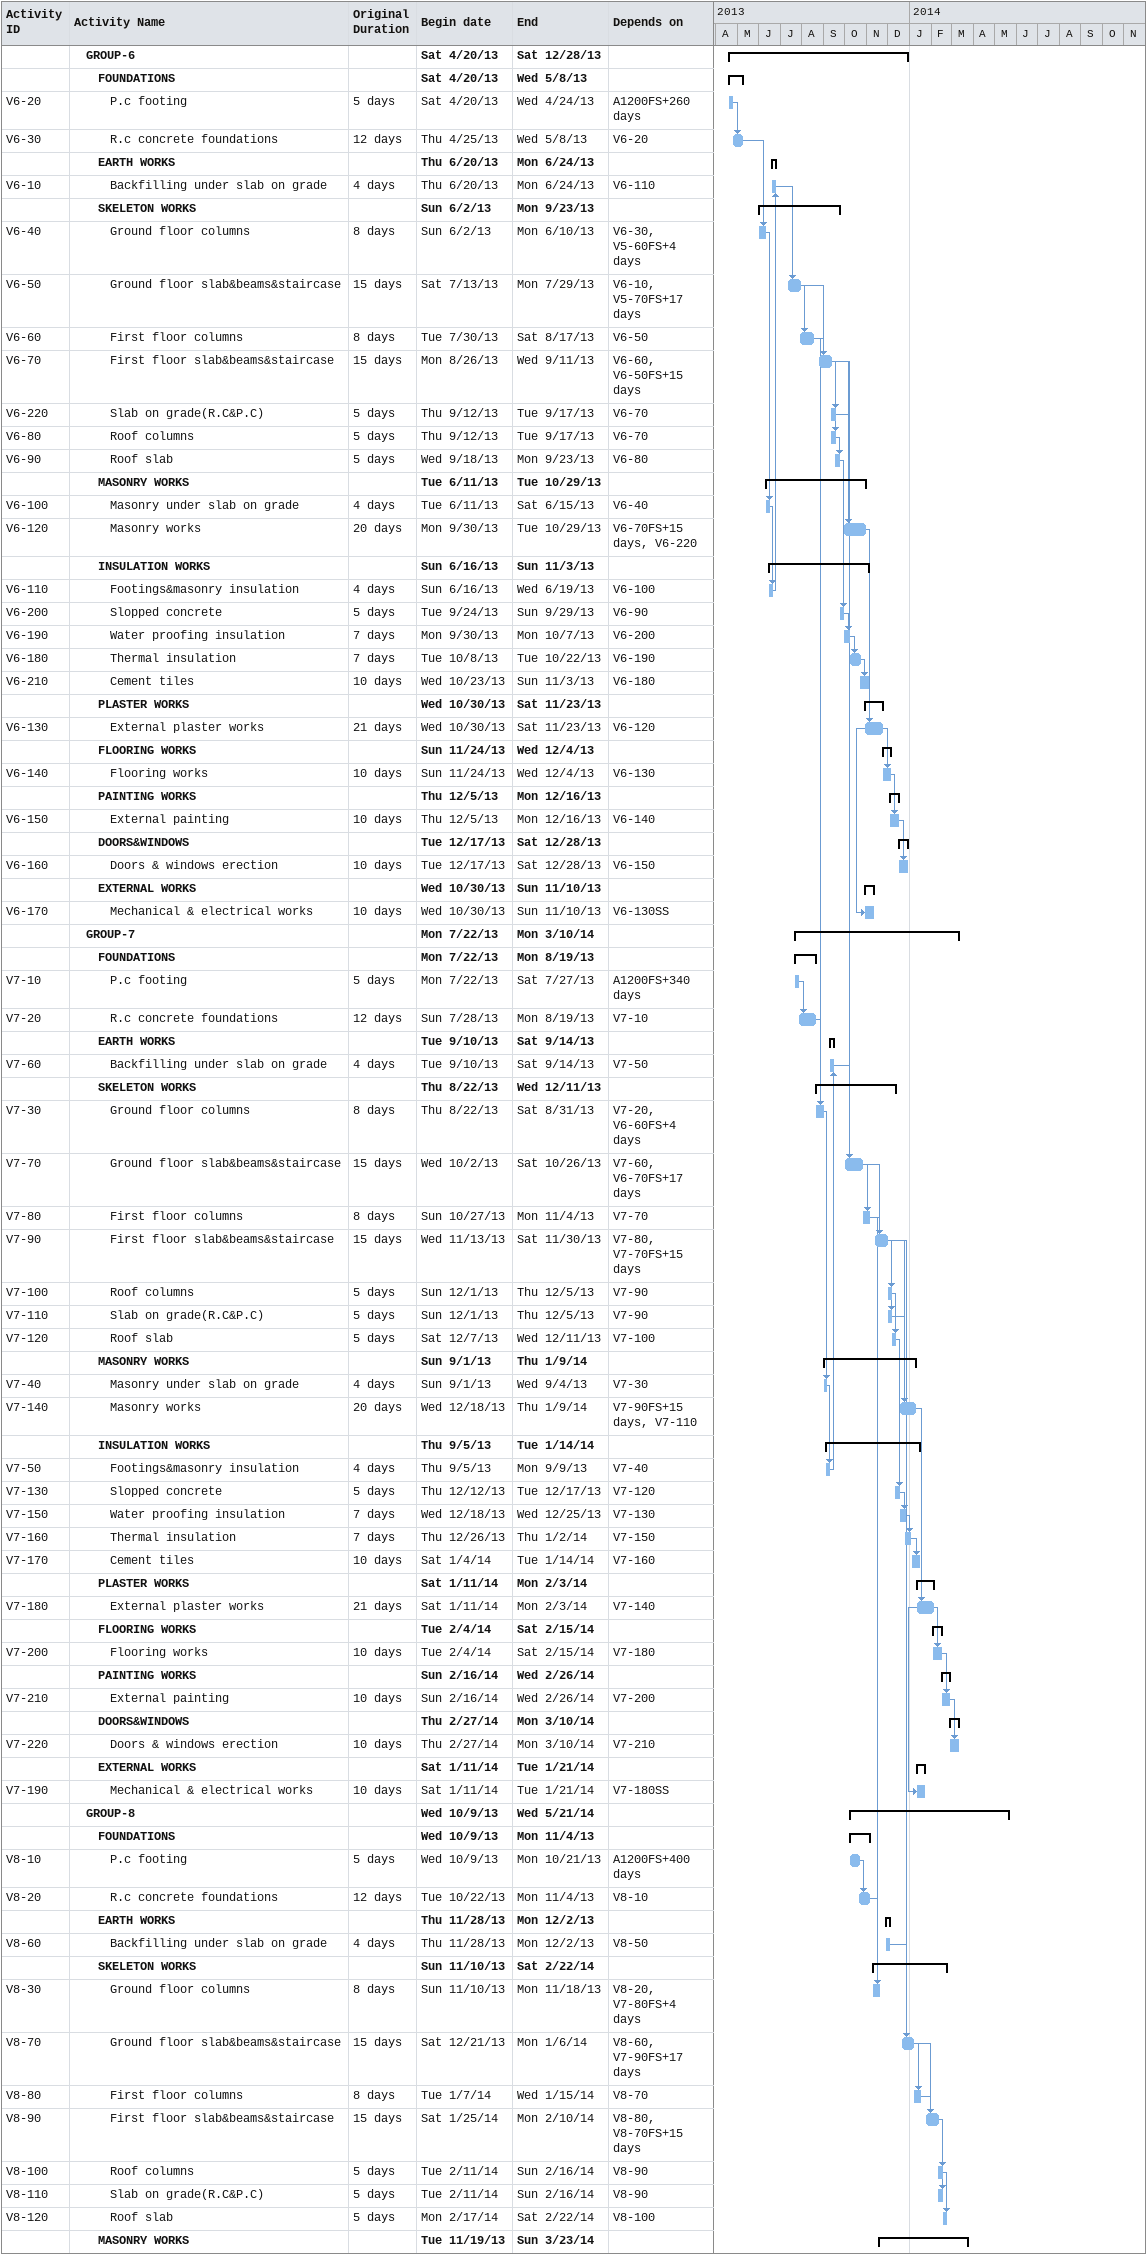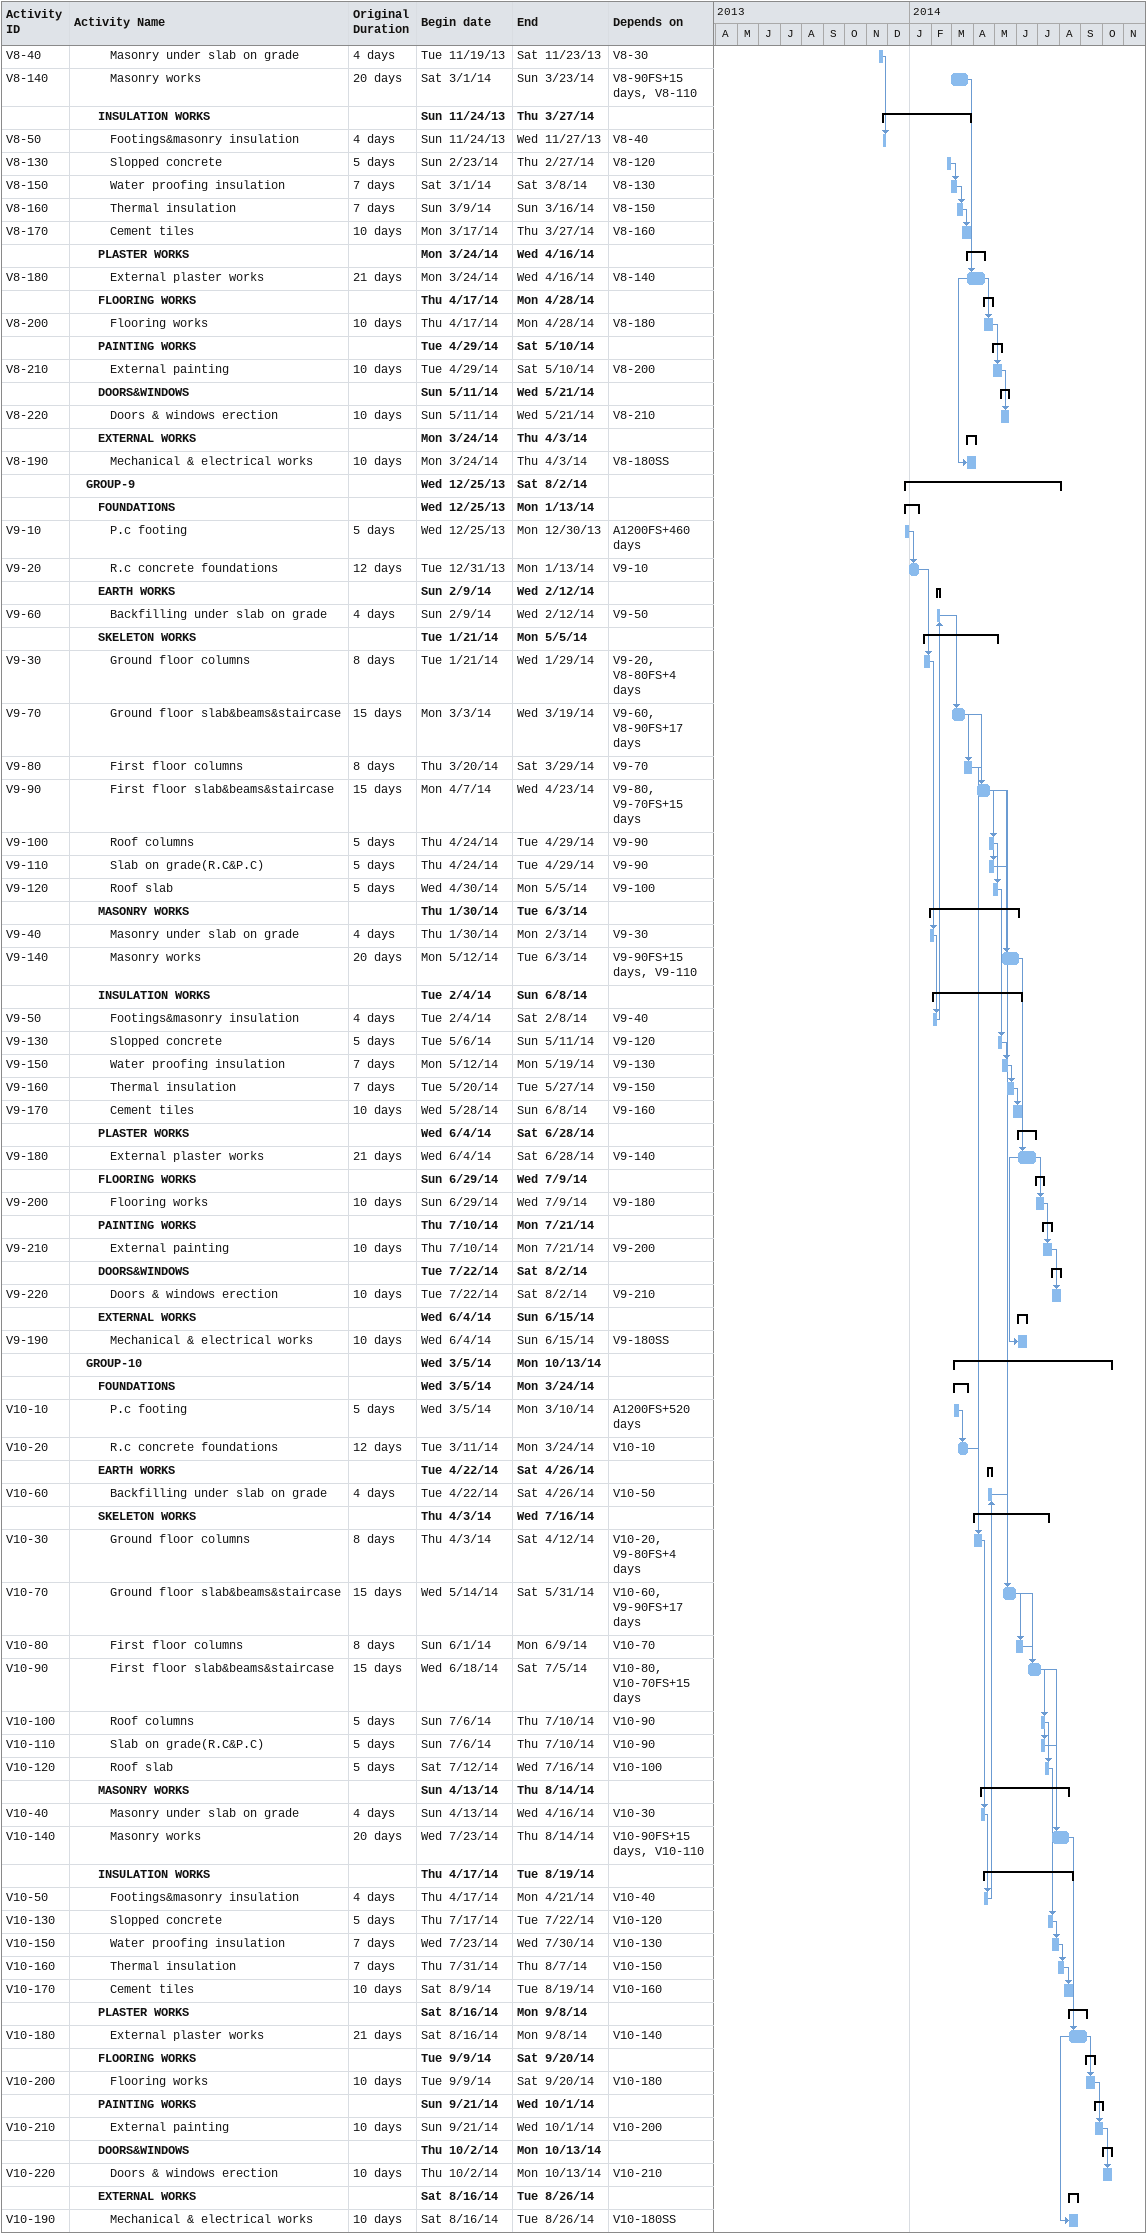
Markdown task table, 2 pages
| ID | Level | Task | Original duration | Start | Finish | Predecessors |
|---|---|---|---|---|---|---|
|  | 2 | **GROUP-6** |  | 2013-04-20 | 2013-12-28 |  |
|  | 3 | **FOUNDATIONS** |  | 2013-04-20 | 2013-05-08 |  |
| V6-20 | 4 | P.c footing | 5d | 2013-04-20 | 2013-04-24 | A1200FS+260d |
| V6-30 | 4 | R.c concrete foundations | 12d | 2013-04-25 | 2013-05-08 | V6-20 |
|  | 3 | **EARTH WORKS** |  | 2013-06-20 | 2013-06-24 |  |
| V6-10 | 4 | Backfilling under slab on grade | 4d | 2013-06-20 | 2013-06-24 | V6-110 |
|  | 3 | **SKELETON WORKS** |  | 2013-06-02 | 2013-09-23 |  |
| V6-40 | 4 | Ground floor columns | 8d | 2013-06-02 | 2013-06-10 | V6-30, V5-60FS+4d |
| V6-50 | 4 | Ground floor slab&beams&staircase | 15d | 2013-07-13 | 2013-07-29 | V6-10, V5-70FS+17d |
| V6-60 | 4 | First floor columns | 8d | 2013-07-30 | 2013-08-17 | V6-50 |
| V6-70 | 4 | First floor slab&beams&staircase | 15d | 2013-08-26 | 2013-09-11 | V6-60, V6-50FS+15d |
| V6-220 | 4 | Slab on grade(R.C&P.C) | 5d | 2013-09-12 | 2013-09-17 | V6-70 |
| V6-80 | 4 | Roof columns | 5d | 2013-09-12 | 2013-09-17 | V6-70 |
| V6-90 | 4 | Roof slab | 5d | 2013-09-18 | 2013-09-23 | V6-80 |
|  | 3 | **MASONRY WORKS** |  | 2013-06-11 | 2013-10-29 |  |
| V6-100 | 4 | Masonry under slab on grade | 4d | 2013-06-11 | 2013-06-15 | V6-40 |
| V6-120 | 4 | Masonry works | 20d | 2013-09-30 | 2013-10-29 | V6-70FS+15d, V6-220 |
|  | 3 | **INSULATION WORKS** |  | 2013-06-16 | 2013-11-03 |  |
| V6-110 | 4 | Footings&masonry insulation | 4d | 2013-06-16 | 2013-06-19 | V6-100 |
| V6-200 | 4 | Slopped concrete | 5d | 2013-09-24 | 2013-09-29 | V6-90 |
| V6-190 | 4 | Water proofing insulation | 7d | 2013-09-30 | 2013-10-07 | V6-200 |
| V6-180 | 4 | Thermal insulation | 7d | 2013-10-08 | 2013-10-22 | V6-190 |
| V6-210 | 4 | Cement tiles | 10d | 2013-10-23 | 2013-11-03 | V6-180 |
|  | 3 | **PLASTER WORKS** |  | 2013-10-30 | 2013-11-23 |  |
| V6-130 | 4 | External plaster works | 21d | 2013-10-30 | 2013-11-23 | V6-120 |
|  | 3 | **FLOORING WORKS** |  | 2013-11-24 | 2013-12-04 |  |
| V6-140 | 4 | Flooring works | 10d | 2013-11-24 | 2013-12-04 | V6-130 |
|  | 3 | **PAINTING WORKS** |  | 2013-12-05 | 2013-12-16 |  |
| V6-150 | 4 | External painting | 10d | 2013-12-05 | 2013-12-16 | V6-140 |
|  | 3 | **DOORS&WINDOWS** |  | 2013-12-17 | 2013-12-28 |  |
| V6-160 | 4 | Doors & windows erection | 10d | 2013-12-17 | 2013-12-28 | V6-150 |
|  | 3 | **EXTERNAL WORKS** |  | 2013-10-30 | 2013-11-10 |  |
| V6-170 | 4 | Mechanical & electrical works | 10d | 2013-10-30 | 2013-11-10 | V6-130SS |
|  | 2 | **GROUP-7** |  | 2013-07-22 | 2014-03-10 |  |
|  | 3 | **FOUNDATIONS** |  | 2013-07-22 | 2013-08-19 |  |
| V7-10 | 4 | P.c footing | 5d | 2013-07-22 | 2013-07-27 | A1200FS+340d |
| V7-20 | 4 | R.c concrete foundations | 12d | 2013-07-28 | 2013-08-19 | V7-10 |
|  | 3 | **EARTH WORKS** |  | 2013-09-10 | 2013-09-14 |  |
| V7-60 | 4 | Backfilling under slab on grade | 4d | 2013-09-10 | 2013-09-14 | V7-50 |
|  | 3 | **SKELETON WORKS** |  | 2013-08-22 | 2013-12-11 |  |
| V7-30 | 4 | Ground floor columns | 8d | 2013-08-22 | 2013-08-31 | V7-20, V6-60FS+4d |
| V7-70 | 4 | Ground floor slab&beams&staircase | 15d | 2013-10-02 | 2013-10-26 | V7-60, V6-70FS+17d |
| V7-80 | 4 | First floor columns | 8d | 2013-10-27 | 2013-11-04 | V7-70 |
| V7-90 | 4 | First floor slab&beams&staircase | 15d | 2013-11-13 | 2013-11-30 | V7-80, V7-70FS+15d |
| V7-100 | 4 | Roof columns | 5d | 2013-12-01 | 2013-12-05 | V7-90 |
| V7-110 | 4 | Slab on grade(R.C&P.C) | 5d | 2013-12-01 | 2013-12-05 | V7-90 |
| V7-120 | 4 | Roof slab | 5d | 2013-12-07 | 2013-12-11 | V7-100 |
|  | 3 | **MASONRY WORKS** |  | 2013-09-01 | 2014-01-09 |  |
| V7-40 | 4 | Masonry under slab on grade | 4d | 2013-09-01 | 2013-09-04 | V7-30 |
| V7-140 | 4 | Masonry works | 20d | 2013-12-18 | 2014-01-09 | V7-90FS+15d, V7-110 |
|  | 3 | **INSULATION WORKS** |  | 2013-09-05 | 2014-01-14 |  |
| V7-50 | 4 | Footings&masonry insulation | 4d | 2013-09-05 | 2013-09-09 | V7-40 |
| V7-130 | 4 | Slopped concrete | 5d | 2013-12-12 | 2013-12-17 | V7-120 |
| V7-150 | 4 | Water proofing insulation | 7d | 2013-12-18 | 2013-12-25 | V7-130 |
| V7-160 | 4 | Thermal insulation | 7d | 2013-12-26 | 2014-01-02 | V7-150 |
| V7-170 | 4 | Cement tiles | 10d | 2014-01-04 | 2014-01-14 | V7-160 |
|  | 3 | **PLASTER WORKS** |  | 2014-01-11 | 2014-02-03 |  |
| V7-180 | 4 | External plaster works | 21d | 2014-01-11 | 2014-02-03 | V7-140 |
|  | 3 | **FLOORING WORKS** |  | 2014-02-04 | 2014-02-15 |  |
| V7-200 | 4 | Flooring works | 10d | 2014-02-04 | 2014-02-15 | V7-180 |
|  | 3 | **PAINTING WORKS** |  | 2014-02-16 | 2014-02-26 |  |
| V7-210 | 4 | External painting | 10d | 2014-02-16 | 2014-02-26 | V7-200 |
|  | 3 | **DOORS&WINDOWS** |  | 2014-02-27 | 2014-03-10 |  |
| V7-220 | 4 | Doors & windows erection | 10d | 2014-02-27 | 2014-03-10 | V7-210 |
|  | 3 | **EXTERNAL WORKS** |  | 2014-01-11 | 2014-01-21 |  |
| V7-190 | 4 | Mechanical & electrical works | 10d | 2014-01-11 | 2014-01-21 | V7-180SS |
|  | 2 | **GROUP-8** |  | 2013-10-09 | 2014-05-21 |  |
|  | 3 | **FOUNDATIONS** |  | 2013-10-09 | 2013-11-04 |  |
| V8-10 | 4 | P.c footing | 5d | 2013-10-09 | 2013-10-21 | A1200FS+400d |
| V8-20 | 4 | R.c concrete foundations | 12d | 2013-10-22 | 2013-11-04 | V8-10 |
|  | 3 | **EARTH WORKS** |  | 2013-11-28 | 2013-12-02 |  |
| V8-60 | 4 | Backfilling under slab on grade | 4d | 2013-11-28 | 2013-12-02 | V8-50 |
|  | 3 | **SKELETON WORKS** |  | 2013-11-10 | 2014-02-22 |  |
| V8-30 | 4 | Ground floor columns | 8d | 2013-11-10 | 2013-11-18 | V8-20, V7-80FS+4d |
| V8-70 | 4 | Ground floor slab&beams&staircase | 15d | 2013-12-21 | 2014-01-06 | V8-60, V7-90FS+17d |
| V8-80 | 4 | First floor columns | 8d | 2014-01-07 | 2014-01-15 | V8-70 |
| V8-90 | 4 | First floor slab&beams&staircase | 15d | 2014-01-25 | 2014-02-10 | V8-80, V8-70FS+15d |
| V8-100 | 4 | Roof columns | 5d | 2014-02-11 | 2014-02-16 | V8-90 |
| V8-110 | 4 | Slab on grade(R.C&P.C) | 5d | 2014-02-11 | 2014-02-16 | V8-90 |
| V8-120 | 4 | Roof slab | 5d | 2014-02-17 | 2014-02-22 | V8-100 |
|  | 3 | **MASONRY WORKS** |  | 2013-11-19 | 2014-03-23 |  |
| V8-40 | 4 | Masonry under slab on grade | 4d | 2013-11-19 | 2013-11-23 | V8-30 |
| V8-140 | 4 | Masonry works | 20d | 2014-03-01 | 2014-03-23 | V8-90FS+15d, V8-110 |
|  | 3 | **INSULATION WORKS** |  | 2013-11-24 | 2014-03-27 |  |
| V8-50 | 4 | Footings&masonry insulation | 4d | 2013-11-24 | 2013-11-27 | V8-40 |
| V8-130 | 4 | Slopped concrete | 5d | 2014-02-23 | 2014-02-27 | V8-120 |
| V8-150 | 4 | Water proofing insulation | 7d | 2014-03-01 | 2014-03-08 | V8-130 |
| V8-160 | 4 | Thermal insulation | 7d | 2014-03-09 | 2014-03-16 | V8-150 |
| V8-170 | 4 | Cement tiles | 10d | 2014-03-17 | 2014-03-27 | V8-160 |
|  | 3 | **PLASTER WORKS** |  | 2014-03-24 | 2014-04-16 |  |
| V8-180 | 4 | External plaster works | 21d | 2014-03-24 | 2014-04-16 | V8-140 |
|  | 3 | **FLOORING WORKS** |  | 2014-04-17 | 2014-04-28 |  |
| V8-200 | 4 | Flooring works | 10d | 2014-04-17 | 2014-04-28 | V8-180 |
|  | 3 | **PAINTING WORKS** |  | 2014-04-29 | 2014-05-10 |  |
| V8-210 | 4 | External painting | 10d | 2014-04-29 | 2014-05-10 | V8-200 |
|  | 3 | **DOORS&WINDOWS** |  | 2014-05-11 | 2014-05-21 |  |
| V8-220 | 4 | Doors & windows erection | 10d | 2014-05-11 | 2014-05-21 | V8-210 |
|  | 3 | **EXTERNAL WORKS** |  | 2014-03-24 | 2014-04-03 |  |
| V8-190 | 4 | Mechanical & electrical works | 10d | 2014-03-24 | 2014-04-03 | V8-180SS |
|  | 2 | **GROUP-9** |  | 2013-12-25 | 2014-08-02 |  |
|  | 3 | **FOUNDATIONS** |  | 2013-12-25 | 2014-01-13 |  |
| V9-10 | 4 | P.c footing | 5d | 2013-12-25 | 2013-12-30 | A1200FS+460d |
| V9-20 | 4 | R.c concrete foundations | 12d | 2013-12-31 | 2014-01-13 | V9-10 |
|  | 3 | **EARTH WORKS** |  | 2014-02-09 | 2014-02-12 |  |
| V9-60 | 4 | Backfilling under slab on grade | 4d | 2014-02-09 | 2014-02-12 | V9-50 |
|  | 3 | **SKELETON WORKS** |  | 2014-01-21 | 2014-05-05 |  |
| V9-30 | 4 | Ground floor columns | 8d | 2014-01-21 | 2014-01-29 | V9-20, V8-80FS+4d |
| V9-70 | 4 | Ground floor slab&beams&staircase | 15d | 2014-03-03 | 2014-03-19 | V9-60, V8-90FS+17d |
| V9-80 | 4 | First floor columns | 8d | 2014-03-20 | 2014-03-29 | V9-70 |
| V9-90 | 4 | First floor slab&beams&staircase | 15d | 2014-04-07 | 2014-04-23 | V9-80, V9-70FS+15d |
| V9-100 | 4 | Roof columns | 5d | 2014-04-24 | 2014-04-29 | V9-90 |
| V9-110 | 4 | Slab on grade(R.C&P.C) | 5d | 2014-04-24 | 2014-04-29 | V9-90 |
| V9-120 | 4 | Roof slab | 5d | 2014-04-30 | 2014-05-05 | V9-100 |
|  | 3 | **MASONRY WORKS** |  | 2014-01-30 | 2014-06-03 |  |
| V9-40 | 4 | Masonry under slab on grade | 4d | 2014-01-30 | 2014-02-03 | V9-30 |
| V9-140 | 4 | Masonry works | 20d | 2014-05-12 | 2014-06-03 | V9-90FS+15d, V9-110 |
|  | 3 | **INSULATION WORKS** |  | 2014-02-04 | 2014-06-08 |  |
| V9-50 | 4 | Footings&masonry insulation | 4d | 2014-02-04 | 2014-02-08 | V9-40 |
| V9-130 | 4 | Slopped concrete | 5d | 2014-05-06 | 2014-05-11 | V9-120 |
| V9-150 | 4 | Water proofing insulation | 7d | 2014-05-12 | 2014-05-19 | V9-130 |
| V9-160 | 4 | Thermal insulation | 7d | 2014-05-20 | 2014-05-27 | V9-150 |
| V9-170 | 4 | Cement tiles | 10d | 2014-05-28 | 2014-06-08 | V9-160 |
|  | 3 | **PLASTER WORKS** |  | 2014-06-04 | 2014-06-28 |  |
| V9-180 | 4 | External plaster works | 21d | 2014-06-04 | 2014-06-28 | V9-140 |
|  | 3 | **FLOORING WORKS** |  | 2014-06-29 | 2014-07-09 |  |
| V9-200 | 4 | Flooring works | 10d | 2014-06-29 | 2014-07-09 | V9-180 |
|  | 3 | **PAINTING WORKS** |  | 2014-07-10 | 2014-07-21 |  |
| V9-210 | 4 | External painting | 10d | 2014-07-10 | 2014-07-21 | V9-200 |
|  | 3 | **DOORS&WINDOWS** |  | 2014-07-22 | 2014-08-02 |  |
| V9-220 | 4 | Doors & windows erection | 10d | 2014-07-22 | 2014-08-02 | V9-210 |
|  | 3 | **EXTERNAL WORKS** |  | 2014-06-04 | 2014-06-15 |  |
| V9-190 | 4 | Mechanical & electrical works | 10d | 2014-06-04 | 2014-06-15 | V9-180SS |
|  | 2 | **GROUP-10** |  | 2014-03-05 | 2014-10-13 |  |
|  | 3 | **FOUNDATIONS** |  | 2014-03-05 | 2014-03-24 |  |
| V10-10 | 4 | P.c footing | 5d | 2014-03-05 | 2014-03-10 | A1200FS+520d |
| V10-20 | 4 | R.c concrete foundations | 12d | 2014-03-11 | 2014-03-24 | V10-10 |
|  | 3 | **EARTH WORKS** |  | 2014-04-22 | 2014-04-26 |  |
| V10-60 | 4 | Backfilling under slab on grade | 4d | 2014-04-22 | 2014-04-26 | V10-50 |
|  | 3 | **SKELETON WORKS** |  | 2014-04-03 | 2014-07-16 |  |
| V10-30 | 4 | Ground floor columns | 8d | 2014-04-03 | 2014-04-12 | V10-20, V9-80FS+4d |
| V10-70 | 4 | Ground floor slab&beams&staircase | 15d | 2014-05-14 | 2014-05-31 | V10-60, V9-90FS+17d |
| V10-80 | 4 | First floor columns | 8d | 2014-06-01 | 2014-06-09 | V10-70 |
| V10-90 | 4 | First floor slab&beams&staircase | 15d | 2014-06-18 | 2014-07-05 | V10-80, V10-70FS+15d |
| V10-100 | 4 | Roof columns | 5d | 2014-07-06 | 2014-07-10 | V10-90 |
| V10-110 | 4 | Slab on grade(R.C&P.C) | 5d | 2014-07-06 | 2014-07-10 | V10-90 |
| V10-120 | 4 | Roof slab | 5d | 2014-07-12 | 2014-07-16 | V10-100 |
|  | 3 | **MASONRY WORKS** |  | 2014-04-13 | 2014-08-14 |  |
| V10-40 | 4 | Masonry under slab on grade | 4d | 2014-04-13 | 2014-04-16 | V10-30 |
| V10-140 | 4 | Masonry works | 20d | 2014-07-23 | 2014-08-14 | V10-90FS+15d, V10-110 |
|  | 3 | **INSULATION WORKS** |  | 2014-04-17 | 2014-08-19 |  |
| V10-50 | 4 | Footings&masonry insulation | 4d | 2014-04-17 | 2014-04-21 | V10-40 |
| V10-130 | 4 | Slopped concrete | 5d | 2014-07-17 | 2014-07-22 | V10-120 |
| V10-150 | 4 | Water proofing insulation | 7d | 2014-07-23 | 2014-07-30 | V10-130 |
| V10-160 | 4 | Thermal insulation | 7d | 2014-07-31 | 2014-08-07 | V10-150 |
| V10-170 | 4 | Cement tiles | 10d | 2014-08-09 | 2014-08-19 | V10-160 |
|  | 3 | **PLASTER WORKS** |  | 2014-08-16 | 2014-09-08 |  |
| V10-180 | 4 | External plaster works | 21d | 2014-08-16 | 2014-09-08 | V10-140 |
|  | 3 | **FLOORING WORKS** |  | 2014-09-09 | 2014-09-20 |  |
| V10-200 | 4 | Flooring works | 10d | 2014-09-09 | 2014-09-20 | V10-180 |
|  | 3 | **PAINTING WORKS** |  | 2014-09-21 | 2014-10-01 |  |
| V10-210 | 4 | External painting | 10d | 2014-09-21 | 2014-10-01 | V10-200 |
|  | 3 | **DOORS&WINDOWS** |  | 2014-10-02 | 2014-10-13 |  |
| V10-220 | 4 | Doors & windows erection | 10d | 2014-10-02 | 2014-10-13 | V10-210 |
|  | 3 | **EXTERNAL WORKS** |  | 2014-08-16 | 2014-08-26 |  |
| V10-190 | 4 | Mechanical & electrical works | 10d | 2014-08-16 | 2014-08-26 | V10-180SS |
